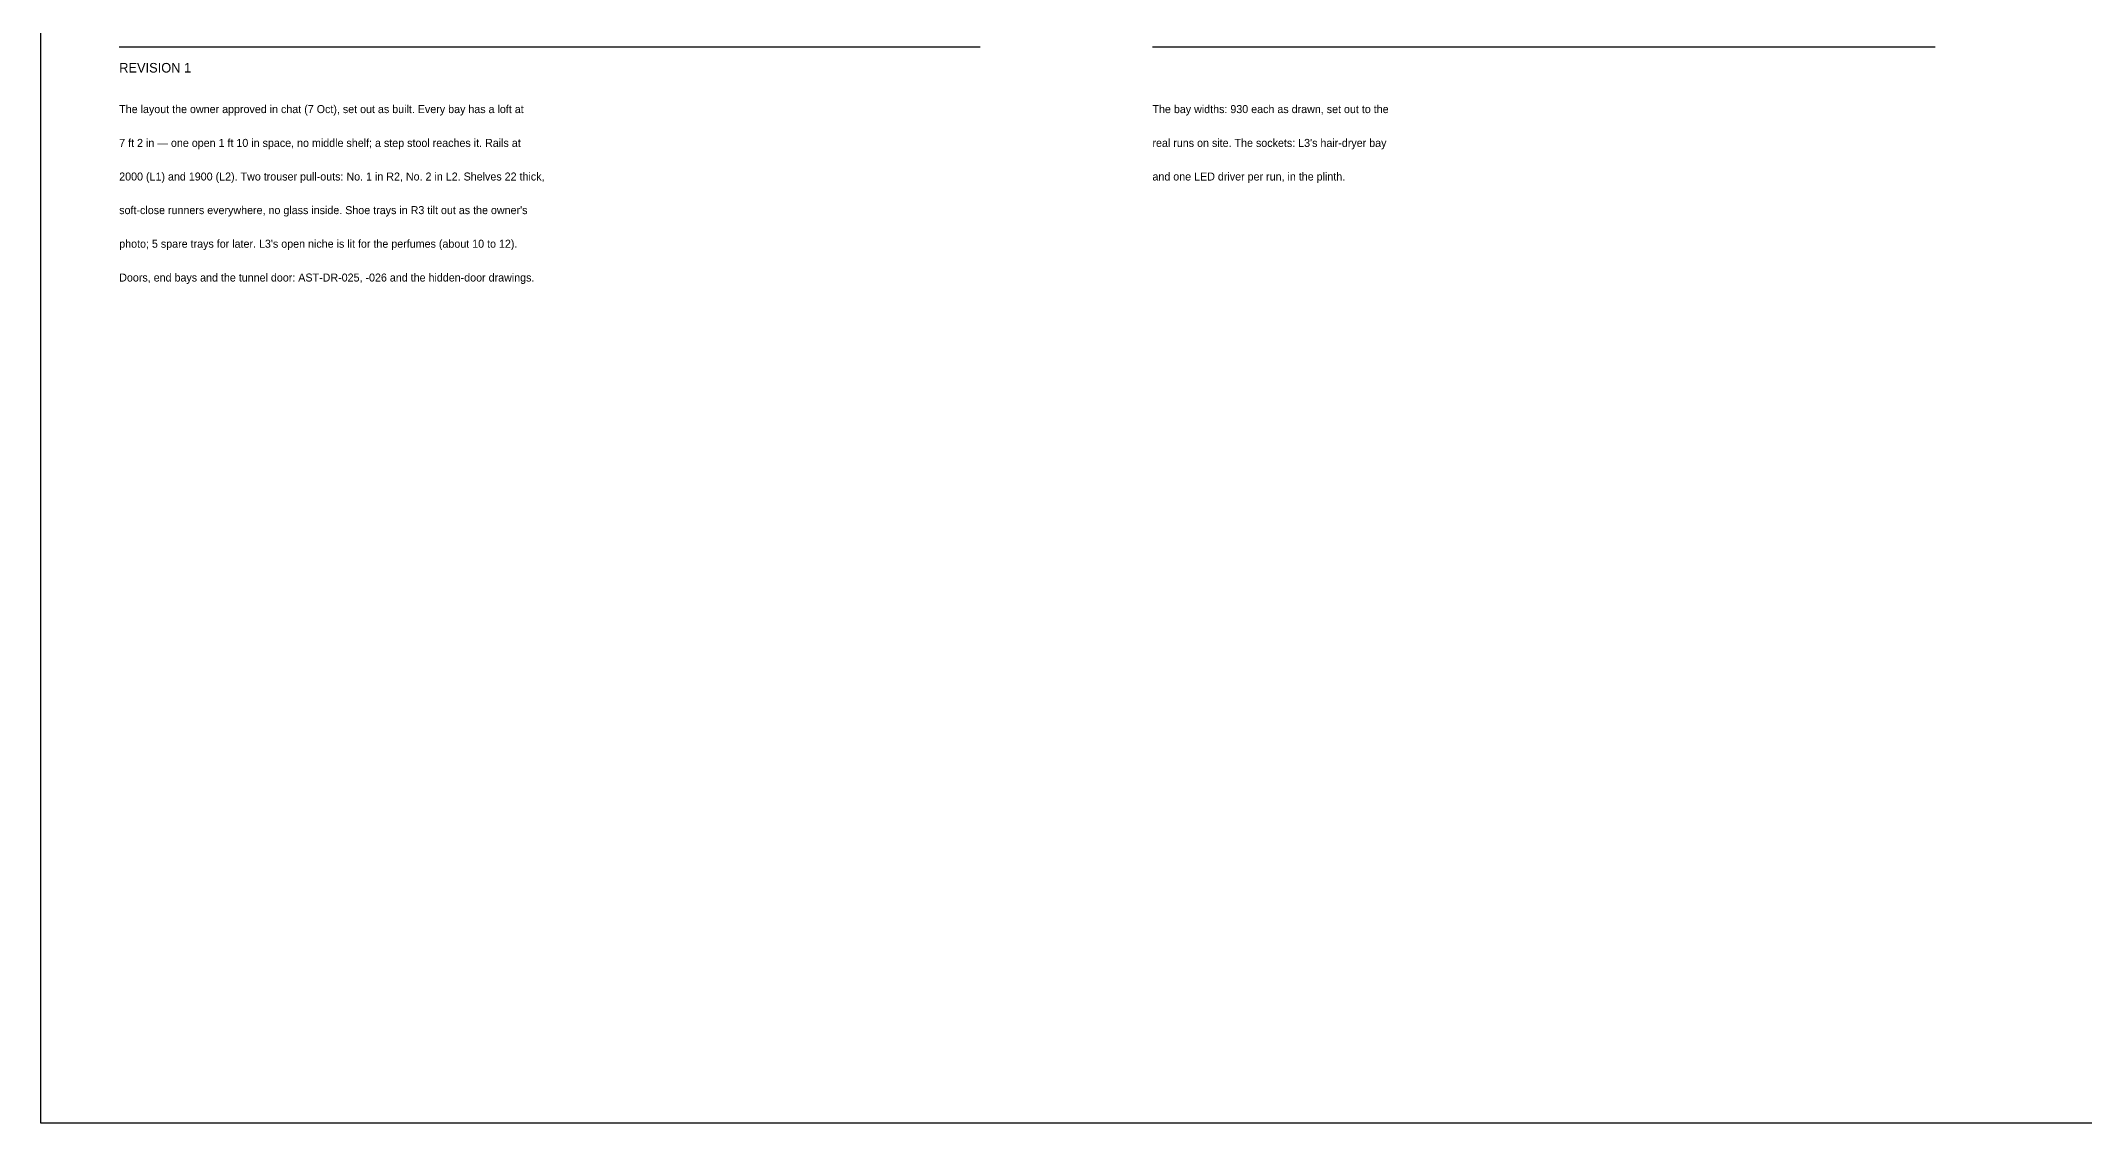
# Model space of a CAD drawing. Header units: inches. Extents: x 0.3 to 16.2, y 0.3 to 11.4.
# Drawn here: x 0.31 to 10.59, y 0.31 to 5.76 of the extents above; entities that cross this region are included whole.
import ezdxf

# ---------------------------------------------------------------- set-up
doc = ezdxf.new("R2010")
doc.units = ezdxf.units.IN
doc.header["$LTSCALE"] = 0.009843
doc.header["$MEASUREMENT"] = 0
doc.layers.add('GEOMETRY', color=7, linetype='Continuous')
doc.layers.add('TEXT', color=7, linetype='Continuous')

msp = doc.modelspace()

# ---------------------------------------------------------------- linework, layer by layer
at = {"layer": 'GEOMETRY'}
for p, q in [((0.709, 5.728), (5.039, 5.728)), ((5.906, 5.728), (9.843, 5.728))]:
    msp.add_line(p, q, dxfattribs=at)
msp.add_lwpolyline([(0.315, 11.378), (16.22, 11.378), (16.22, 0.315), (0.315, 0.315), (0.315, 11.378)], dxfattribs=at)

# ---------------------------------------------------------------- texts
at = {"layer": 'TEXT'}
for s, height, p in [('REVISION 1', 0.0482, (0.709, 5.598)), ('The layout the owner approved in chat (7 Oct), set out as built. Every bay has a loft at', 0.04025, (0.709, 5.394)), ('The bay widths: 930 each as drawn, set out to the', 0.04025, (5.906, 5.394)), ('7 ft 2 in — one open 1 ft 10 in space, no middle shelf; a step stool reaches it. Rails at', 0.04025, (0.709, 5.224)), ("real runs on site. The sockets: L3's hair-dryer bay", 0.04025, (5.906, 5.224)), ('2000 (L1) and 1900 (L2). Two trouser pull-outs: No. 1 in R2, No. 2 in L2. Shelves 22 thick,', 0.04025, (0.709, 5.055)), ('and one LED driver per run, in the plinth.', 0.04025, (5.906, 5.055)), ("soft-close runners everywhere, no glass inside. Shoe trays in R3 tilt out as the owner's", 0.04025, (0.709, 4.886)), ("photo; 5 spare trays for later. L3's open niche is lit for the perfumes (about 10 to 12).", 0.04025, (0.709, 4.717)), ('Doors, end bays and the tunnel door: AST-DR-025, -026 and the hidden-door drawings.', 0.04025, (0.709, 4.547))]:
    msp.add_text(s, height=height, dxfattribs=at).set_placement(p)

doc.saveas('drawing.dxf')
